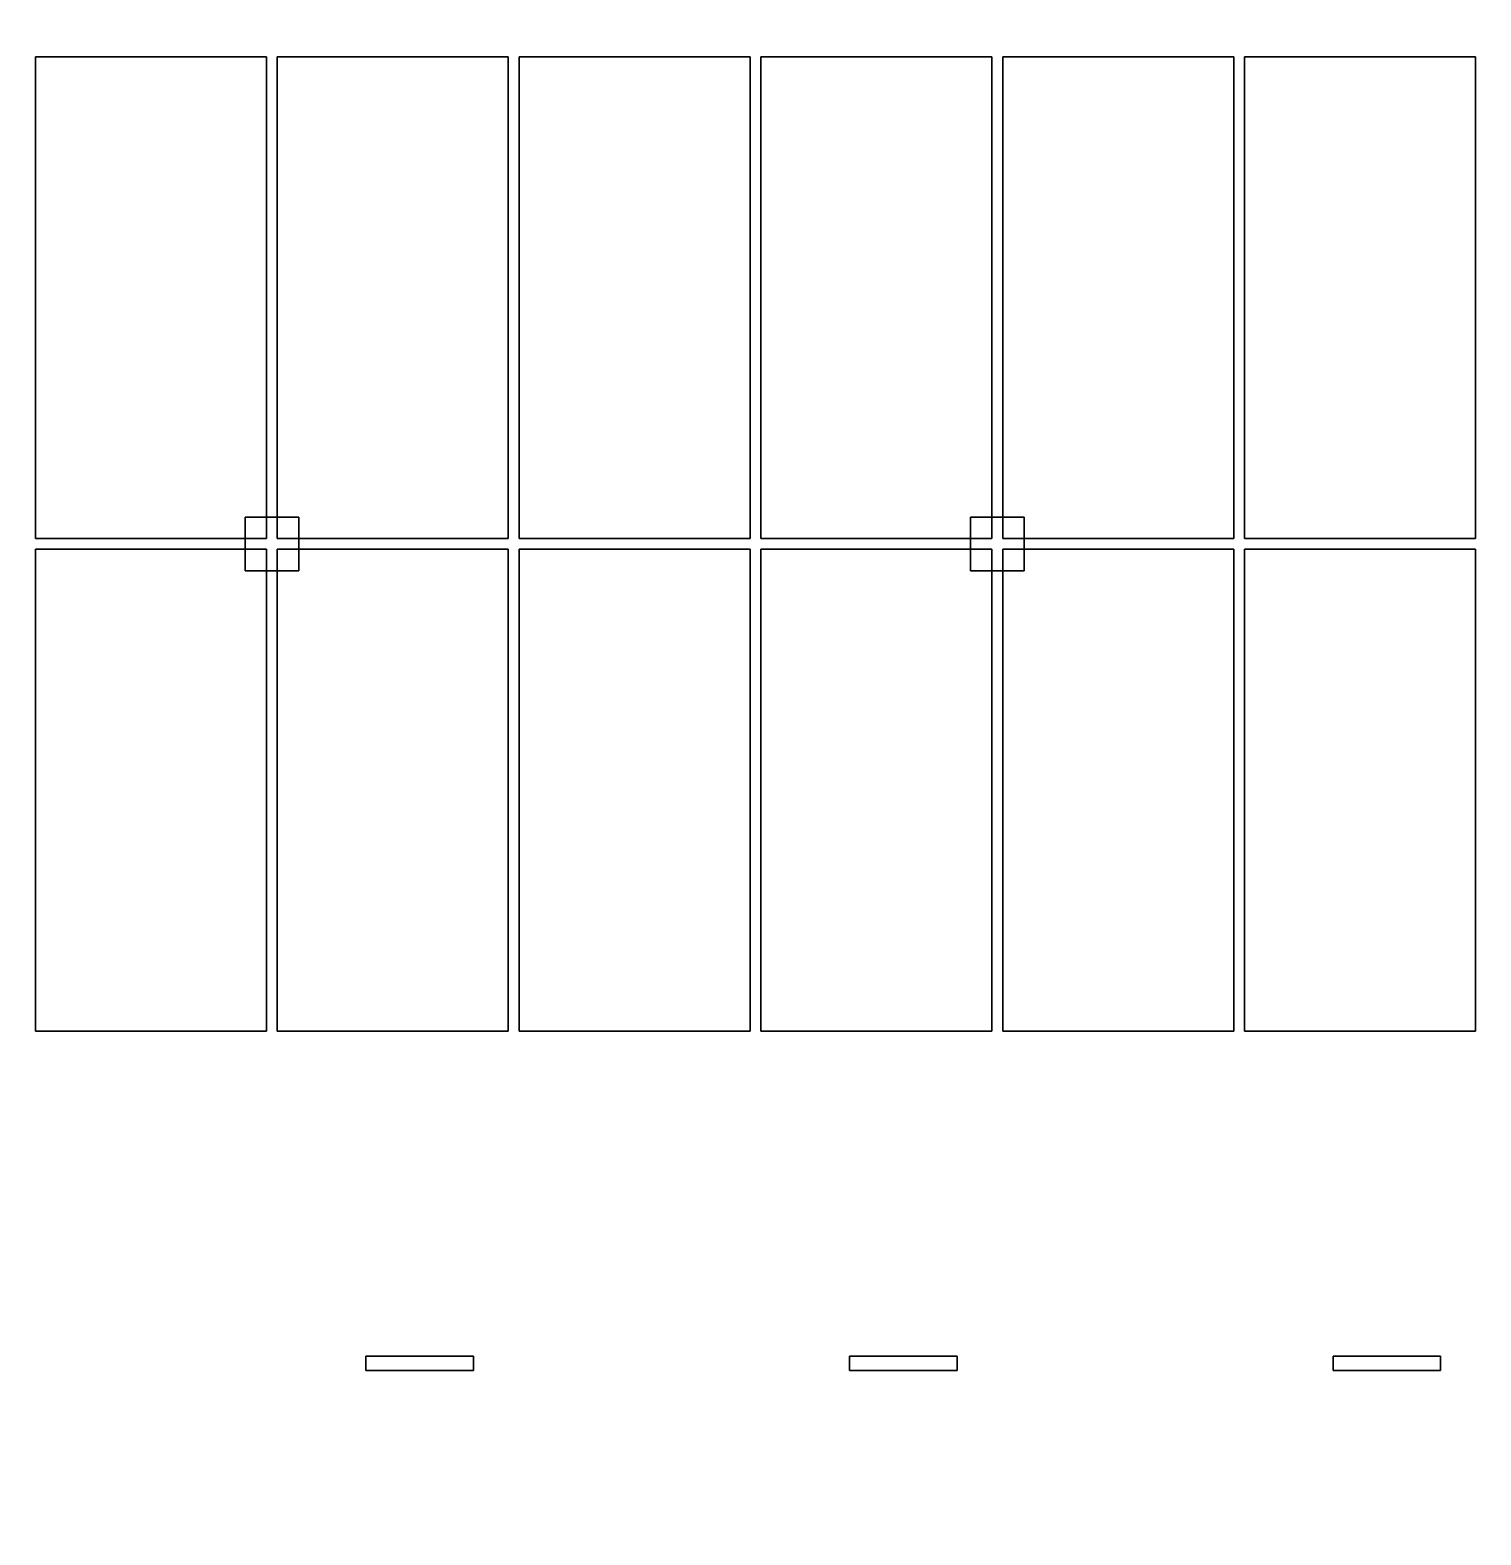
# Model space of a CAD drawing. Header units: metres. Extents: x 0 to 120, y -8 to 55.
# Drawn here: x 29.1 to 45.3, y 25.53 to 42.34 of the extents above; entities that cross this region are included whole.
import ezdxf

# ---------------------------------------------------------------- set-up
doc = ezdxf.new("R2010")
doc.units = ezdxf.units.M

msp = doc.modelspace()

# ---------------------------------------------------------------- linework, layer by layer
at = {"layer": 'COLUMN', "color": 7}
for points in [[(31.5, 36.3, -3.4), (31.5, 36.9, -3.4), (32.1, 36.9, -3.4), (32.1, 36.3, -3.4)], [(31.5, 36.3, -0.3), (32.1, 36.3, -0.3), (32.1, 36.9, -0.3), (31.5, 36.9, -0.3)], [(32.1, 36.9, -3.4), (31.5, 36.9, -3.4), (31.5, 36.9, -0.3), (32.1, 36.9, -0.3)], [(31.5, 36.9, -3.4), (31.5, 36.3, -3.4), (31.5, 36.3, -0.3), (31.5, 36.9, -0.3)], [(31.5, 36.3, -6.8), (31.5, 36.9, -6.8), (32.1, 36.9, -6.8), (32.1, 36.3, -6.8)], [(31.5, 36.3, -3.7), (32.1, 36.3, -3.7), (32.1, 36.9, -3.7), (31.5, 36.9, -3.7)], [(32.1, 36.9, -6.8), (31.5, 36.9, -6.8), (31.5, 36.9, -3.7), (32.1, 36.9, -3.7)], [(31.5, 36.9, -6.8), (31.5, 36.3, -6.8), (31.5, 36.3, -3.7), (31.5, 36.9, -3.7)], [(31.5, 36.3, -10.2), (31.5, 36.9, -10.2), (32.1, 36.9, -10.2), (32.1, 36.3, -10.2)], [(31.5, 36.3, -7.1), (32.1, 36.3, -7.1), (32.1, 36.9, -7.1), (31.5, 36.9, -7.1)], [(32.1, 36.9, -10.2), (31.5, 36.9, -10.2), (31.5, 36.9, -7.1), (32.1, 36.9, -7.1)], [(31.5, 36.9, -10.2), (31.5, 36.3, -10.2), (31.5, 36.3, -7.1), (31.5, 36.9, -7.1)], [(32.1, 36.3, -3.4), (32.1, 36.9, -3.4), (32.1, 36.9, -0.3), (32.1, 36.3, -0.3)], [(32.1, 36.3, -6.8), (32.1, 36.9, -6.8), (32.1, 36.9, -3.7), (32.1, 36.3, -3.7)], [(32.1, 36.3, -10.2), (32.1, 36.9, -10.2), (32.1, 36.9, -7.1), (32.1, 36.3, -7.1)], [(39.6, 36.3, -3.4), (39.6, 36.9, -3.4), (40.2, 36.9, -3.4), (40.2, 36.3, -3.4)], [(39.6, 36.3, -0.3), (40.2, 36.3, -0.3), (40.2, 36.9, -0.3), (39.6, 36.9, -0.3)], [(40.2, 36.9, -3.4), (39.6, 36.9, -3.4), (39.6, 36.9, -0.3), (40.2, 36.9, -0.3)], [(39.6, 36.9, -3.4), (39.6, 36.3, -3.4), (39.6, 36.3, -0.3), (39.6, 36.9, -0.3)], [(39.6, 36.3, -6.8), (39.6, 36.9, -6.8), (40.2, 36.9, -6.8), (40.2, 36.3, -6.8)], [(39.6, 36.3, -3.7), (40.2, 36.3, -3.7), (40.2, 36.9, -3.7), (39.6, 36.9, -3.7)], [(40.2, 36.9, -6.8), (39.6, 36.9, -6.8), (39.6, 36.9, -3.7), (40.2, 36.9, -3.7)], [(39.6, 36.9, -6.8), (39.6, 36.3, -6.8), (39.6, 36.3, -3.7), (39.6, 36.9, -3.7)], [(39.6, 36.3, -10.2), (39.6, 36.9, -10.2), (40.2, 36.9, -10.2), (40.2, 36.3, -10.2)], [(39.6, 36.3, -7.1), (40.2, 36.3, -7.1), (40.2, 36.9, -7.1), (39.6, 36.9, -7.1)], [(40.2, 36.9, -10.2), (39.6, 36.9, -10.2), (39.6, 36.9, -7.1), (40.2, 36.9, -7.1)], [(39.6, 36.9, -10.2), (39.6, 36.3, -10.2), (39.6, 36.3, -7.1), (39.6, 36.9, -7.1)], [(40.2, 36.3, -3.4), (40.2, 36.9, -3.4), (40.2, 36.9, -0.3), (40.2, 36.3, -0.3)], [(40.2, 36.3, -6.8), (40.2, 36.9, -6.8), (40.2, 36.9, -3.7), (40.2, 36.3, -3.7)], [(40.2, 36.3, -10.2), (40.2, 36.9, -10.2), (40.2, 36.9, -7.1), (40.2, 36.3, -7.1)], [(31.5, 36.3, -3.4), (32.1, 36.3, -3.4), (32.1, 36.3, -0.3), (31.5, 36.3, -0.3)], [(31.5, 36.3, -6.8), (32.1, 36.3, -6.8), (32.1, 36.3, -3.7), (31.5, 36.3, -3.7)], [(31.5, 36.3, -10.2), (32.1, 36.3, -10.2), (32.1, 36.3, -7.1), (31.5, 36.3, -7.1)], [(39.6, 36.3, -3.4), (40.2, 36.3, -3.4), (40.2, 36.3, -0.3), (39.6, 36.3, -0.3)], [(39.6, 36.3, -6.8), (40.2, 36.3, -6.8), (40.2, 36.3, -3.7), (39.6, 36.3, -3.7)], [(39.6, 36.3, -10.2), (40.2, 36.3, -10.2), (40.2, 36.3, -7.1), (39.6, 36.3, -7.1)]]:
    msp.add_3dface(points, dxfattribs=at)
at = {"layer": 'LIGHT', "color": 2}
for points in [[(32.85, 27.37, -0.4), (32.85, 27.53, -0.4), (34.05, 27.53, -0.4), (34.05, 27.37, -0.4)], [(32.85, 27.37, -0.3), (34.05, 27.37, -0.3), (34.05, 27.53, -0.3), (32.85, 27.53, -0.3)], [(34.05, 27.53, -0.4), (32.85, 27.53, -0.4), (32.85, 27.53, -0.3), (34.05, 27.53, -0.3)], [(32.85, 27.53, -0.4), (32.85, 27.37, -0.4), (32.85, 27.37, -0.3), (32.85, 27.53, -0.3)], [(32.85, 27.37, -3.8), (32.85, 27.53, -3.8), (34.05, 27.53, -3.8), (34.05, 27.37, -3.8)], [(32.85, 27.37, -3.7), (34.05, 27.37, -3.7), (34.05, 27.53, -3.7), (32.85, 27.53, -3.7)], [(34.05, 27.53, -3.8), (32.85, 27.53, -3.8), (32.85, 27.53, -3.7), (34.05, 27.53, -3.7)], [(32.85, 27.53, -3.8), (32.85, 27.37, -3.8), (32.85, 27.37, -3.7), (32.85, 27.53, -3.7)], [(32.85, 27.37, -7.2), (32.85, 27.53, -7.2), (34.05, 27.53, -7.2), (34.05, 27.37, -7.2)], [(32.85, 27.37, -7.1), (34.05, 27.37, -7.1), (34.05, 27.53, -7.1), (32.85, 27.53, -7.1)], [(34.05, 27.53, -7.2), (32.85, 27.53, -7.2), (32.85, 27.53, -7.1), (34.05, 27.53, -7.1)], [(32.85, 27.53, -7.2), (32.85, 27.37, -7.2), (32.85, 27.37, -7.1), (32.85, 27.53, -7.1)], [(34.05, 27.37, -0.4), (34.05, 27.53, -0.4), (34.05, 27.53, -0.3), (34.05, 27.37, -0.3)], [(34.05, 27.37, -3.8), (34.05, 27.53, -3.8), (34.05, 27.53, -3.7), (34.05, 27.37, -3.7)], [(34.05, 27.37, -7.2), (34.05, 27.53, -7.2), (34.05, 27.53, -7.1), (34.05, 27.37, -7.1)], [(38.25, 27.37, -0.4), (38.25, 27.53, -0.4), (39.45, 27.53, -0.4), (39.45, 27.37, -0.4)], [(38.25, 27.37, -0.3), (39.45, 27.37, -0.3), (39.45, 27.53, -0.3), (38.25, 27.53, -0.3)], [(39.45, 27.53, -0.4), (38.25, 27.53, -0.4), (38.25, 27.53, -0.3), (39.45, 27.53, -0.3)], [(38.25, 27.53, -0.4), (38.25, 27.37, -0.4), (38.25, 27.37, -0.3), (38.25, 27.53, -0.3)], [(38.25, 27.37, -3.8), (38.25, 27.53, -3.8), (39.45, 27.53, -3.8), (39.45, 27.37, -3.8)], [(38.25, 27.37, -3.7), (39.45, 27.37, -3.7), (39.45, 27.53, -3.7), (38.25, 27.53, -3.7)], [(39.45, 27.53, -3.8), (38.25, 27.53, -3.8), (38.25, 27.53, -3.7), (39.45, 27.53, -3.7)], [(38.25, 27.53, -3.8), (38.25, 27.37, -3.8), (38.25, 27.37, -3.7), (38.25, 27.53, -3.7)], [(38.25, 27.37, -7.2), (38.25, 27.53, -7.2), (39.45, 27.53, -7.2), (39.45, 27.37, -7.2)], [(38.25, 27.37, -7.1), (39.45, 27.37, -7.1), (39.45, 27.53, -7.1), (38.25, 27.53, -7.1)], [(39.45, 27.53, -7.2), (38.25, 27.53, -7.2), (38.25, 27.53, -7.1), (39.45, 27.53, -7.1)], [(38.25, 27.53, -7.2), (38.25, 27.37, -7.2), (38.25, 27.37, -7.1), (38.25, 27.53, -7.1)], [(39.45, 27.37, -0.4), (39.45, 27.53, -0.4), (39.45, 27.53, -0.3), (39.45, 27.37, -0.3)], [(39.45, 27.37, -3.8), (39.45, 27.53, -3.8), (39.45, 27.53, -3.7), (39.45, 27.37, -3.7)], [(39.45, 27.37, -7.2), (39.45, 27.53, -7.2), (39.45, 27.53, -7.1), (39.45, 27.37, -7.1)], [(43.65, 27.37, -0.4), (43.65, 27.53, -0.4), (44.85, 27.53, -0.4), (44.85, 27.37, -0.4)], [(43.65, 27.37, -0.3), (44.85, 27.37, -0.3), (44.85, 27.53, -0.3), (43.65, 27.53, -0.3)], [(44.85, 27.53, -0.4), (43.65, 27.53, -0.4), (43.65, 27.53, -0.3), (44.85, 27.53, -0.3)], [(43.65, 27.53, -0.4), (43.65, 27.37, -0.4), (43.65, 27.37, -0.3), (43.65, 27.53, -0.3)], [(43.65, 27.37, -3.8), (43.65, 27.53, -3.8), (44.85, 27.53, -3.8), (44.85, 27.37, -3.8)], [(43.65, 27.37, -3.7), (44.85, 27.37, -3.7), (44.85, 27.53, -3.7), (43.65, 27.53, -3.7)], [(44.85, 27.53, -3.8), (43.65, 27.53, -3.8), (43.65, 27.53, -3.7), (44.85, 27.53, -3.7)], [(43.65, 27.53, -3.8), (43.65, 27.37, -3.8), (43.65, 27.37, -3.7), (43.65, 27.53, -3.7)], [(43.65, 27.37, -7.2), (43.65, 27.53, -7.2), (44.85, 27.53, -7.2), (44.85, 27.37, -7.2)], [(43.65, 27.37, -7.1), (44.85, 27.37, -7.1), (44.85, 27.53, -7.1), (43.65, 27.53, -7.1)], [(44.85, 27.53, -7.2), (43.65, 27.53, -7.2), (43.65, 27.53, -7.1), (44.85, 27.53, -7.1)], [(43.65, 27.53, -7.2), (43.65, 27.37, -7.2), (43.65, 27.37, -7.1), (43.65, 27.53, -7.1)], [(44.85, 27.37, -0.4), (44.85, 27.53, -0.4), (44.85, 27.53, -0.3), (44.85, 27.37, -0.3)], [(44.85, 27.37, -3.8), (44.85, 27.53, -3.8), (44.85, 27.53, -3.7), (44.85, 27.37, -3.7)], [(44.85, 27.37, -7.2), (44.85, 27.53, -7.2), (44.85, 27.53, -7.1), (44.85, 27.37, -7.1)], [(32.85, 27.37, -0.4), (34.05, 27.37, -0.4), (34.05, 27.37, -0.3), (32.85, 27.37, -0.3)], [(32.85, 27.37, -3.8), (34.05, 27.37, -3.8), (34.05, 27.37, -3.7), (32.85, 27.37, -3.7)], [(32.85, 27.37, -7.2), (34.05, 27.37, -7.2), (34.05, 27.37, -7.1), (32.85, 27.37, -7.1)], [(38.25, 27.37, -0.4), (39.45, 27.37, -0.4), (39.45, 27.37, -0.3), (38.25, 27.37, -0.3)], [(38.25, 27.37, -3.8), (39.45, 27.37, -3.8), (39.45, 27.37, -3.7), (38.25, 27.37, -3.7)], [(38.25, 27.37, -7.2), (39.45, 27.37, -7.2), (39.45, 27.37, -7.1), (38.25, 27.37, -7.1)], [(43.65, 27.37, -0.4), (44.85, 27.37, -0.4), (44.85, 27.37, -0.3), (43.65, 27.37, -0.3)], [(43.65, 27.37, -3.8), (44.85, 27.37, -3.8), (44.85, 27.37, -3.7), (43.65, 27.37, -3.7)], [(43.65, 27.37, -7.2), (44.85, 27.37, -7.2), (44.85, 27.37, -7.1), (43.65, 27.37, -7.1)]]:
    msp.add_3dface(points, dxfattribs=at)
at = {"layer": 'ROOF', "color": 3}
for points in [[(0, 0, -0.3), (0, 54.9, -0.3), (120, 54.9, -0.3), (120, 0, -0.3)], [(0, 0), (120, 0), (120, 54.9), (0, 54.9)]]:
    msp.add_3dface(points, dxfattribs=at)
at = {"layer": 'SLAB', "color": 8}
for points in [[(0, 0, -3.7), (0, 54.9, -3.7), (120, 54.9, -3.7), (120, 0, -3.7)], [(0, 0, -3.4), (120, 0, -3.4), (120, 54.9, -3.4), (0, 54.9, -3.4)], [(0, 0, -7.1), (0, 54.9, -7.1), (120, 54.9, -7.1), (120, 0, -7.1)], [(0, 0, -6.8), (120, 0, -6.8), (120, 54.9, -6.8), (0, 54.9, -6.8)], [(0, 0, -10.8), (0, 54.9, -10.8), (120, 54.9, -10.8), (120, 0, -10.8)], [(0, 0, -10.2), (120, 0, -10.2), (120, 54.9, -10.2), (0, 54.9, -10.2)]]:
    msp.add_3dface(points, dxfattribs=at)
at = {"layer": 'STALL_GENERAL', "color": 254}
for points in [[(29.16, 36.66, -6.795), (29.16, 42.04, -6.795), (31.74, 42.04, -6.795), (31.74, 36.66, -6.795)], [(29.16, 36.66, -6.785), (31.74, 36.66, -6.785), (31.74, 42.04, -6.785), (29.16, 42.04, -6.785)], [(31.74, 42.04, -6.795), (29.16, 42.04, -6.795), (29.16, 42.04, -6.785), (31.74, 42.04, -6.785)], [(29.16, 42.04, -6.795), (29.16, 36.66, -6.795), (29.16, 36.66, -6.785), (29.16, 42.04, -6.785)], [(29.16, 36.66, -10.195), (29.16, 42.04, -10.195), (31.74, 42.04, -10.195), (31.74, 36.66, -10.195)], [(29.16, 36.66, -10.185), (31.74, 36.66, -10.185), (31.74, 42.04, -10.185), (29.16, 42.04, -10.185)], [(31.74, 42.04, -10.195), (29.16, 42.04, -10.195), (29.16, 42.04, -10.185), (31.74, 42.04, -10.185)], [(29.16, 42.04, -10.195), (29.16, 36.66, -10.195), (29.16, 36.66, -10.185), (29.16, 42.04, -10.185)], [(31.74, 36.66, -6.795), (31.74, 42.04, -6.795), (31.74, 42.04, -6.785), (31.74, 36.66, -6.785)], [(31.74, 36.66, -10.195), (31.74, 42.04, -10.195), (31.74, 42.04, -10.185), (31.74, 36.66, -10.185)], [(31.86, 36.66, -6.795), (31.86, 42.04, -6.795), (34.44, 42.04, -6.795), (34.44, 36.66, -6.795)], [(31.86, 36.66, -6.785), (34.44, 36.66, -6.785), (34.44, 42.04, -6.785), (31.86, 42.04, -6.785)], [(34.44, 42.04, -6.795), (31.86, 42.04, -6.795), (31.86, 42.04, -6.785), (34.44, 42.04, -6.785)], [(31.86, 42.04, -6.795), (31.86, 36.66, -6.795), (31.86, 36.66, -6.785), (31.86, 42.04, -6.785)], [(31.86, 36.66, -10.195), (31.86, 42.04, -10.195), (34.44, 42.04, -10.195), (34.44, 36.66, -10.195)], [(31.86, 36.66, -10.185), (34.44, 36.66, -10.185), (34.44, 42.04, -10.185), (31.86, 42.04, -10.185)], [(34.44, 42.04, -10.195), (31.86, 42.04, -10.195), (31.86, 42.04, -10.185), (34.44, 42.04, -10.185)], [(31.86, 42.04, -10.195), (31.86, 36.66, -10.195), (31.86, 36.66, -10.185), (31.86, 42.04, -10.185)], [(34.44, 36.66, -6.795), (34.44, 42.04, -6.795), (34.44, 42.04, -6.785), (34.44, 36.66, -6.785)], [(34.44, 36.66, -10.195), (34.44, 42.04, -10.195), (34.44, 42.04, -10.185), (34.44, 36.66, -10.185)], [(34.56, 36.66, -6.795), (34.56, 42.04, -6.795), (37.14, 42.04, -6.795), (37.14, 36.66, -6.795)], [(34.56, 36.66, -6.785), (37.14, 36.66, -6.785), (37.14, 42.04, -6.785), (34.56, 42.04, -6.785)], [(37.14, 42.04, -6.795), (34.56, 42.04, -6.795), (34.56, 42.04, -6.785), (37.14, 42.04, -6.785)], [(34.56, 42.04, -6.795), (34.56, 36.66, -6.795), (34.56, 36.66, -6.785), (34.56, 42.04, -6.785)], [(34.56, 36.66, -10.195), (34.56, 42.04, -10.195), (37.14, 42.04, -10.195), (37.14, 36.66, -10.195)], [(34.56, 36.66, -10.185), (37.14, 36.66, -10.185), (37.14, 42.04, -10.185), (34.56, 42.04, -10.185)], [(37.14, 42.04, -10.195), (34.56, 42.04, -10.195), (34.56, 42.04, -10.185), (37.14, 42.04, -10.185)], [(34.56, 42.04, -10.195), (34.56, 36.66, -10.195), (34.56, 36.66, -10.185), (34.56, 42.04, -10.185)], [(37.14, 36.66, -6.795), (37.14, 42.04, -6.795), (37.14, 42.04, -6.785), (37.14, 36.66, -6.785)], [(37.14, 36.66, -10.195), (37.14, 42.04, -10.195), (37.14, 42.04, -10.185), (37.14, 36.66, -10.185)], [(37.26, 36.66, -6.795), (37.26, 42.04, -6.795), (39.84, 42.04, -6.795), (39.84, 36.66, -6.795)], [(37.26, 36.66, -6.785), (39.84, 36.66, -6.785), (39.84, 42.04, -6.785), (37.26, 42.04, -6.785)], [(39.84, 42.04, -6.795), (37.26, 42.04, -6.795), (37.26, 42.04, -6.785), (39.84, 42.04, -6.785)], [(37.26, 42.04, -6.795), (37.26, 36.66, -6.795), (37.26, 36.66, -6.785), (37.26, 42.04, -6.785)], [(37.26, 36.66, -10.195), (37.26, 42.04, -10.195), (39.84, 42.04, -10.195), (39.84, 36.66, -10.195)], [(37.26, 36.66, -10.185), (39.84, 36.66, -10.185), (39.84, 42.04, -10.185), (37.26, 42.04, -10.185)], [(39.84, 42.04, -10.195), (37.26, 42.04, -10.195), (37.26, 42.04, -10.185), (39.84, 42.04, -10.185)], [(37.26, 42.04, -10.195), (37.26, 36.66, -10.195), (37.26, 36.66, -10.185), (37.26, 42.04, -10.185)], [(39.84, 36.66, -6.795), (39.84, 42.04, -6.795), (39.84, 42.04, -6.785), (39.84, 36.66, -6.785)], [(39.84, 36.66, -10.195), (39.84, 42.04, -10.195), (39.84, 42.04, -10.185), (39.84, 36.66, -10.185)], [(39.96, 36.66, -6.795), (39.96, 42.04, -6.795), (42.54, 42.04, -6.795), (42.54, 36.66, -6.795)], [(39.96, 36.66, -6.785), (42.54, 36.66, -6.785), (42.54, 42.04, -6.785), (39.96, 42.04, -6.785)], [(42.54, 42.04, -6.795), (39.96, 42.04, -6.795), (39.96, 42.04, -6.785), (42.54, 42.04, -6.785)], [(39.96, 42.04, -6.795), (39.96, 36.66, -6.795), (39.96, 36.66, -6.785), (39.96, 42.04, -6.785)], [(39.96, 36.66, -10.195), (39.96, 42.04, -10.195), (42.54, 42.04, -10.195), (42.54, 36.66, -10.195)], [(39.96, 36.66, -10.185), (42.54, 36.66, -10.185), (42.54, 42.04, -10.185), (39.96, 42.04, -10.185)], [(42.54, 42.04, -10.195), (39.96, 42.04, -10.195), (39.96, 42.04, -10.185), (42.54, 42.04, -10.185)], [(39.96, 42.04, -10.195), (39.96, 36.66, -10.195), (39.96, 36.66, -10.185), (39.96, 42.04, -10.185)], [(42.54, 36.66, -6.795), (42.54, 42.04, -6.795), (42.54, 42.04, -6.785), (42.54, 36.66, -6.785)], [(42.54, 36.66, -10.195), (42.54, 42.04, -10.195), (42.54, 42.04, -10.185), (42.54, 36.66, -10.185)], [(42.66, 36.66, -6.795), (42.66, 42.04, -6.795), (45.24, 42.04, -6.795), (45.24, 36.66, -6.795)], [(42.66, 36.66, -6.785), (45.24, 36.66, -6.785), (45.24, 42.04, -6.785), (42.66, 42.04, -6.785)], [(45.24, 42.04, -6.795), (42.66, 42.04, -6.795), (42.66, 42.04, -6.785), (45.24, 42.04, -6.785)], [(42.66, 42.04, -6.795), (42.66, 36.66, -6.795), (42.66, 36.66, -6.785), (42.66, 42.04, -6.785)], [(42.66, 36.66, -10.195), (42.66, 42.04, -10.195), (45.24, 42.04, -10.195), (45.24, 36.66, -10.195)], [(42.66, 36.66, -10.185), (45.24, 36.66, -10.185), (45.24, 42.04, -10.185), (42.66, 42.04, -10.185)], [(45.24, 42.04, -10.195), (42.66, 42.04, -10.195), (42.66, 42.04, -10.185), (45.24, 42.04, -10.185)], [(42.66, 42.04, -10.195), (42.66, 36.66, -10.195), (42.66, 36.66, -10.185), (42.66, 42.04, -10.185)], [(45.24, 36.66, -6.795), (45.24, 42.04, -6.795), (45.24, 42.04, -6.785), (45.24, 36.66, -6.785)], [(45.24, 36.66, -10.195), (45.24, 42.04, -10.195), (45.24, 42.04, -10.185), (45.24, 36.66, -10.185)], [(29.16, 36.66, -6.795), (31.74, 36.66, -6.795), (31.74, 36.66, -6.785), (29.16, 36.66, -6.785)], [(29.16, 36.66, -10.195), (31.74, 36.66, -10.195), (31.74, 36.66, -10.185), (29.16, 36.66, -10.185)], [(31.86, 36.66, -6.795), (34.44, 36.66, -6.795), (34.44, 36.66, -6.785), (31.86, 36.66, -6.785)], [(31.86, 36.66, -10.195), (34.44, 36.66, -10.195), (34.44, 36.66, -10.185), (31.86, 36.66, -10.185)], [(34.56, 36.66, -6.795), (37.14, 36.66, -6.795), (37.14, 36.66, -6.785), (34.56, 36.66, -6.785)], [(34.56, 36.66, -10.195), (37.14, 36.66, -10.195), (37.14, 36.66, -10.185), (34.56, 36.66, -10.185)], [(37.26, 36.66, -6.795), (39.84, 36.66, -6.795), (39.84, 36.66, -6.785), (37.26, 36.66, -6.785)], [(37.26, 36.66, -10.195), (39.84, 36.66, -10.195), (39.84, 36.66, -10.185), (37.26, 36.66, -10.185)], [(39.96, 36.66, -6.795), (42.54, 36.66, -6.795), (42.54, 36.66, -6.785), (39.96, 36.66, -6.785)], [(39.96, 36.66, -10.195), (42.54, 36.66, -10.195), (42.54, 36.66, -10.185), (39.96, 36.66, -10.185)], [(42.66, 36.66, -6.795), (45.24, 36.66, -6.795), (45.24, 36.66, -6.785), (42.66, 36.66, -6.785)], [(42.66, 36.66, -10.195), (45.24, 36.66, -10.195), (45.24, 36.66, -10.185), (42.66, 36.66, -10.185)], [(29.16, 31.16, -6.795), (29.16, 36.54, -6.795), (31.74, 36.54, -6.795), (31.74, 31.16, -6.795)], [(29.16, 31.16, -6.785), (31.74, 31.16, -6.785), (31.74, 36.54, -6.785), (29.16, 36.54, -6.785)], [(31.74, 36.54, -6.795), (29.16, 36.54, -6.795), (29.16, 36.54, -6.785), (31.74, 36.54, -6.785)], [(29.16, 36.54, -6.795), (29.16, 31.16, -6.795), (29.16, 31.16, -6.785), (29.16, 36.54, -6.785)], [(29.16, 31.16, -10.195), (29.16, 36.54, -10.195), (31.74, 36.54, -10.195), (31.74, 31.16, -10.195)], [(29.16, 31.16, -10.185), (31.74, 31.16, -10.185), (31.74, 36.54, -10.185), (29.16, 36.54, -10.185)], [(31.74, 36.54, -10.195), (29.16, 36.54, -10.195), (29.16, 36.54, -10.185), (31.74, 36.54, -10.185)], [(29.16, 36.54, -10.195), (29.16, 31.16, -10.195), (29.16, 31.16, -10.185), (29.16, 36.54, -10.185)], [(31.74, 31.16, -6.795), (31.74, 36.54, -6.795), (31.74, 36.54, -6.785), (31.74, 31.16, -6.785)], [(31.74, 31.16, -10.195), (31.74, 36.54, -10.195), (31.74, 36.54, -10.185), (31.74, 31.16, -10.185)], [(31.86, 31.16, -6.795), (31.86, 36.54, -6.795), (34.44, 36.54, -6.795), (34.44, 31.16, -6.795)], [(31.86, 31.16, -6.785), (34.44, 31.16, -6.785), (34.44, 36.54, -6.785), (31.86, 36.54, -6.785)], [(34.44, 36.54, -6.795), (31.86, 36.54, -6.795), (31.86, 36.54, -6.785), (34.44, 36.54, -6.785)], [(31.86, 36.54, -6.795), (31.86, 31.16, -6.795), (31.86, 31.16, -6.785), (31.86, 36.54, -6.785)], [(31.86, 31.16, -10.195), (31.86, 36.54, -10.195), (34.44, 36.54, -10.195), (34.44, 31.16, -10.195)], [(31.86, 31.16, -10.185), (34.44, 31.16, -10.185), (34.44, 36.54, -10.185), (31.86, 36.54, -10.185)], [(34.44, 36.54, -10.195), (31.86, 36.54, -10.195), (31.86, 36.54, -10.185), (34.44, 36.54, -10.185)], [(31.86, 36.54, -10.195), (31.86, 31.16, -10.195), (31.86, 31.16, -10.185), (31.86, 36.54, -10.185)], [(34.44, 31.16, -6.795), (34.44, 36.54, -6.795), (34.44, 36.54, -6.785), (34.44, 31.16, -6.785)], [(34.44, 31.16, -10.195), (34.44, 36.54, -10.195), (34.44, 36.54, -10.185), (34.44, 31.16, -10.185)], [(34.56, 31.16, -6.795), (34.56, 36.54, -6.795), (37.14, 36.54, -6.795), (37.14, 31.16, -6.795)], [(34.56, 31.16, -6.785), (37.14, 31.16, -6.785), (37.14, 36.54, -6.785), (34.56, 36.54, -6.785)], [(37.14, 36.54, -6.795), (34.56, 36.54, -6.795), (34.56, 36.54, -6.785), (37.14, 36.54, -6.785)], [(34.56, 36.54, -6.795), (34.56, 31.16, -6.795), (34.56, 31.16, -6.785), (34.56, 36.54, -6.785)], [(34.56, 31.16, -10.195), (34.56, 36.54, -10.195), (37.14, 36.54, -10.195), (37.14, 31.16, -10.195)], [(34.56, 31.16, -10.185), (37.14, 31.16, -10.185), (37.14, 36.54, -10.185), (34.56, 36.54, -10.185)], [(37.14, 36.54, -10.195), (34.56, 36.54, -10.195), (34.56, 36.54, -10.185), (37.14, 36.54, -10.185)], [(34.56, 36.54, -10.195), (34.56, 31.16, -10.195), (34.56, 31.16, -10.185), (34.56, 36.54, -10.185)], [(37.14, 31.16, -6.795), (37.14, 36.54, -6.795), (37.14, 36.54, -6.785), (37.14, 31.16, -6.785)], [(37.14, 31.16, -10.195), (37.14, 36.54, -10.195), (37.14, 36.54, -10.185), (37.14, 31.16, -10.185)], [(37.26, 31.16, -6.795), (37.26, 36.54, -6.795), (39.84, 36.54, -6.795), (39.84, 31.16, -6.795)], [(37.26, 31.16, -6.785), (39.84, 31.16, -6.785), (39.84, 36.54, -6.785), (37.26, 36.54, -6.785)], [(39.84, 36.54, -6.795), (37.26, 36.54, -6.795), (37.26, 36.54, -6.785), (39.84, 36.54, -6.785)], [(37.26, 36.54, -6.795), (37.26, 31.16, -6.795), (37.26, 31.16, -6.785), (37.26, 36.54, -6.785)], [(37.26, 31.16, -10.195), (37.26, 36.54, -10.195), (39.84, 36.54, -10.195), (39.84, 31.16, -10.195)], [(37.26, 31.16, -10.185), (39.84, 31.16, -10.185), (39.84, 36.54, -10.185), (37.26, 36.54, -10.185)], [(39.84, 36.54, -10.195), (37.26, 36.54, -10.195), (37.26, 36.54, -10.185), (39.84, 36.54, -10.185)], [(37.26, 36.54, -10.195), (37.26, 31.16, -10.195), (37.26, 31.16, -10.185), (37.26, 36.54, -10.185)], [(39.84, 31.16, -6.795), (39.84, 36.54, -6.795), (39.84, 36.54, -6.785), (39.84, 31.16, -6.785)], [(39.84, 31.16, -10.195), (39.84, 36.54, -10.195), (39.84, 36.54, -10.185), (39.84, 31.16, -10.185)], [(39.96, 31.16, -6.795), (39.96, 36.54, -6.795), (42.54, 36.54, -6.795), (42.54, 31.16, -6.795)], [(39.96, 31.16, -6.785), (42.54, 31.16, -6.785), (42.54, 36.54, -6.785), (39.96, 36.54, -6.785)], [(42.54, 36.54, -6.795), (39.96, 36.54, -6.795), (39.96, 36.54, -6.785), (42.54, 36.54, -6.785)], [(39.96, 36.54, -6.795), (39.96, 31.16, -6.795), (39.96, 31.16, -6.785), (39.96, 36.54, -6.785)], [(39.96, 31.16, -10.195), (39.96, 36.54, -10.195), (42.54, 36.54, -10.195), (42.54, 31.16, -10.195)], [(39.96, 31.16, -10.185), (42.54, 31.16, -10.185), (42.54, 36.54, -10.185), (39.96, 36.54, -10.185)], [(42.54, 36.54, -10.195), (39.96, 36.54, -10.195), (39.96, 36.54, -10.185), (42.54, 36.54, -10.185)], [(39.96, 36.54, -10.195), (39.96, 31.16, -10.195), (39.96, 31.16, -10.185), (39.96, 36.54, -10.185)], [(42.54, 31.16, -6.795), (42.54, 36.54, -6.795), (42.54, 36.54, -6.785), (42.54, 31.16, -6.785)], [(42.54, 31.16, -10.195), (42.54, 36.54, -10.195), (42.54, 36.54, -10.185), (42.54, 31.16, -10.185)], [(42.66, 31.16, -6.795), (42.66, 36.54, -6.795), (45.24, 36.54, -6.795), (45.24, 31.16, -6.795)], [(42.66, 31.16, -6.785), (45.24, 31.16, -6.785), (45.24, 36.54, -6.785), (42.66, 36.54, -6.785)], [(45.24, 36.54, -6.795), (42.66, 36.54, -6.795), (42.66, 36.54, -6.785), (45.24, 36.54, -6.785)], [(42.66, 36.54, -6.795), (42.66, 31.16, -6.795), (42.66, 31.16, -6.785), (42.66, 36.54, -6.785)], [(42.66, 31.16, -10.195), (42.66, 36.54, -10.195), (45.24, 36.54, -10.195), (45.24, 31.16, -10.195)], [(42.66, 31.16, -10.185), (45.24, 31.16, -10.185), (45.24, 36.54, -10.185), (42.66, 36.54, -10.185)], [(45.24, 36.54, -10.195), (42.66, 36.54, -10.195), (42.66, 36.54, -10.185), (45.24, 36.54, -10.185)], [(42.66, 36.54, -10.195), (42.66, 31.16, -10.195), (42.66, 31.16, -10.185), (42.66, 36.54, -10.185)], [(45.24, 31.16, -6.795), (45.24, 36.54, -6.795), (45.24, 36.54, -6.785), (45.24, 31.16, -6.785)], [(45.24, 31.16, -10.195), (45.24, 36.54, -10.195), (45.24, 36.54, -10.185), (45.24, 31.16, -10.185)], [(29.16, 31.16, -6.795), (31.74, 31.16, -6.795), (31.74, 31.16, -6.785), (29.16, 31.16, -6.785)], [(29.16, 31.16, -10.195), (31.74, 31.16, -10.195), (31.74, 31.16, -10.185), (29.16, 31.16, -10.185)], [(31.86, 31.16, -6.795), (34.44, 31.16, -6.795), (34.44, 31.16, -6.785), (31.86, 31.16, -6.785)], [(31.86, 31.16, -10.195), (34.44, 31.16, -10.195), (34.44, 31.16, -10.185), (31.86, 31.16, -10.185)], [(34.56, 31.16, -6.795), (37.14, 31.16, -6.795), (37.14, 31.16, -6.785), (34.56, 31.16, -6.785)], [(34.56, 31.16, -10.195), (37.14, 31.16, -10.195), (37.14, 31.16, -10.185), (34.56, 31.16, -10.185)], [(37.26, 31.16, -6.795), (39.84, 31.16, -6.795), (39.84, 31.16, -6.785), (37.26, 31.16, -6.785)], [(37.26, 31.16, -10.195), (39.84, 31.16, -10.195), (39.84, 31.16, -10.185), (37.26, 31.16, -10.185)], [(39.96, 31.16, -6.795), (42.54, 31.16, -6.795), (42.54, 31.16, -6.785), (39.96, 31.16, -6.785)], [(39.96, 31.16, -10.195), (42.54, 31.16, -10.195), (42.54, 31.16, -10.185), (39.96, 31.16, -10.185)], [(42.66, 31.16, -6.795), (45.24, 31.16, -6.795), (45.24, 31.16, -6.785), (42.66, 31.16, -6.785)], [(42.66, 31.16, -10.195), (45.24, 31.16, -10.195), (45.24, 31.16, -10.185), (42.66, 31.16, -10.185)]]:
    msp.add_3dface(points, dxfattribs=at)
at = {"layer": 'STALL_STAFF', "color": 40}
for points in [[(29.16, 36.66, -3.395), (29.16, 42.04, -3.395), (31.74, 42.04, -3.395), (31.74, 36.66, -3.395)], [(29.16, 36.66, -3.385), (31.74, 36.66, -3.385), (31.74, 42.04, -3.385), (29.16, 42.04, -3.385)], [(31.74, 42.04, -3.395), (29.16, 42.04, -3.395), (29.16, 42.04, -3.385), (31.74, 42.04, -3.385)], [(29.16, 42.04, -3.395), (29.16, 36.66, -3.395), (29.16, 36.66, -3.385), (29.16, 42.04, -3.385)], [(31.74, 36.66, -3.395), (31.74, 42.04, -3.395), (31.74, 42.04, -3.385), (31.74, 36.66, -3.385)], [(31.86, 36.66, -3.395), (31.86, 42.04, -3.395), (34.44, 42.04, -3.395), (34.44, 36.66, -3.395)], [(31.86, 36.66, -3.385), (34.44, 36.66, -3.385), (34.44, 42.04, -3.385), (31.86, 42.04, -3.385)], [(34.44, 42.04, -3.395), (31.86, 42.04, -3.395), (31.86, 42.04, -3.385), (34.44, 42.04, -3.385)], [(31.86, 42.04, -3.395), (31.86, 36.66, -3.395), (31.86, 36.66, -3.385), (31.86, 42.04, -3.385)], [(34.44, 36.66, -3.395), (34.44, 42.04, -3.395), (34.44, 42.04, -3.385), (34.44, 36.66, -3.385)], [(34.56, 36.66, -3.395), (34.56, 42.04, -3.395), (37.14, 42.04, -3.395), (37.14, 36.66, -3.395)], [(34.56, 36.66, -3.385), (37.14, 36.66, -3.385), (37.14, 42.04, -3.385), (34.56, 42.04, -3.385)], [(37.14, 42.04, -3.395), (34.56, 42.04, -3.395), (34.56, 42.04, -3.385), (37.14, 42.04, -3.385)], [(34.56, 42.04, -3.395), (34.56, 36.66, -3.395), (34.56, 36.66, -3.385), (34.56, 42.04, -3.385)], [(37.14, 36.66, -3.395), (37.14, 42.04, -3.395), (37.14, 42.04, -3.385), (37.14, 36.66, -3.385)], [(37.26, 36.66, -3.395), (37.26, 42.04, -3.395), (39.84, 42.04, -3.395), (39.84, 36.66, -3.395)], [(37.26, 36.66, -3.385), (39.84, 36.66, -3.385), (39.84, 42.04, -3.385), (37.26, 42.04, -3.385)], [(39.84, 42.04, -3.395), (37.26, 42.04, -3.395), (37.26, 42.04, -3.385), (39.84, 42.04, -3.385)], [(37.26, 42.04, -3.395), (37.26, 36.66, -3.395), (37.26, 36.66, -3.385), (37.26, 42.04, -3.385)], [(39.84, 36.66, -3.395), (39.84, 42.04, -3.395), (39.84, 42.04, -3.385), (39.84, 36.66, -3.385)], [(39.96, 36.66, -3.395), (39.96, 42.04, -3.395), (42.54, 42.04, -3.395), (42.54, 36.66, -3.395)], [(39.96, 36.66, -3.385), (42.54, 36.66, -3.385), (42.54, 42.04, -3.385), (39.96, 42.04, -3.385)], [(42.54, 42.04, -3.395), (39.96, 42.04, -3.395), (39.96, 42.04, -3.385), (42.54, 42.04, -3.385)], [(39.96, 42.04, -3.395), (39.96, 36.66, -3.395), (39.96, 36.66, -3.385), (39.96, 42.04, -3.385)], [(42.54, 36.66, -3.395), (42.54, 42.04, -3.395), (42.54, 42.04, -3.385), (42.54, 36.66, -3.385)], [(42.66, 36.66, -3.395), (42.66, 42.04, -3.395), (45.24, 42.04, -3.395), (45.24, 36.66, -3.395)], [(42.66, 36.66, -3.385), (45.24, 36.66, -3.385), (45.24, 42.04, -3.385), (42.66, 42.04, -3.385)], [(45.24, 42.04, -3.395), (42.66, 42.04, -3.395), (42.66, 42.04, -3.385), (45.24, 42.04, -3.385)], [(42.66, 42.04, -3.395), (42.66, 36.66, -3.395), (42.66, 36.66, -3.385), (42.66, 42.04, -3.385)], [(45.24, 36.66, -3.395), (45.24, 42.04, -3.395), (45.24, 42.04, -3.385), (45.24, 36.66, -3.385)], [(29.16, 36.66, -3.395), (31.74, 36.66, -3.395), (31.74, 36.66, -3.385), (29.16, 36.66, -3.385)], [(31.86, 36.66, -3.395), (34.44, 36.66, -3.395), (34.44, 36.66, -3.385), (31.86, 36.66, -3.385)], [(34.56, 36.66, -3.395), (37.14, 36.66, -3.395), (37.14, 36.66, -3.385), (34.56, 36.66, -3.385)], [(37.26, 36.66, -3.395), (39.84, 36.66, -3.395), (39.84, 36.66, -3.385), (37.26, 36.66, -3.385)], [(39.96, 36.66, -3.395), (42.54, 36.66, -3.395), (42.54, 36.66, -3.385), (39.96, 36.66, -3.385)], [(42.66, 36.66, -3.395), (45.24, 36.66, -3.395), (45.24, 36.66, -3.385), (42.66, 36.66, -3.385)], [(29.16, 31.16, -3.395), (29.16, 36.54, -3.395), (31.74, 36.54, -3.395), (31.74, 31.16, -3.395)], [(29.16, 31.16, -3.385), (31.74, 31.16, -3.385), (31.74, 36.54, -3.385), (29.16, 36.54, -3.385)], [(31.74, 36.54, -3.395), (29.16, 36.54, -3.395), (29.16, 36.54, -3.385), (31.74, 36.54, -3.385)], [(29.16, 36.54, -3.395), (29.16, 31.16, -3.395), (29.16, 31.16, -3.385), (29.16, 36.54, -3.385)], [(31.74, 31.16, -3.395), (31.74, 36.54, -3.395), (31.74, 36.54, -3.385), (31.74, 31.16, -3.385)], [(31.86, 31.16, -3.395), (31.86, 36.54, -3.395), (34.44, 36.54, -3.395), (34.44, 31.16, -3.395)], [(31.86, 31.16, -3.385), (34.44, 31.16, -3.385), (34.44, 36.54, -3.385), (31.86, 36.54, -3.385)], [(34.44, 36.54, -3.395), (31.86, 36.54, -3.395), (31.86, 36.54, -3.385), (34.44, 36.54, -3.385)], [(31.86, 36.54, -3.395), (31.86, 31.16, -3.395), (31.86, 31.16, -3.385), (31.86, 36.54, -3.385)], [(34.44, 31.16, -3.395), (34.44, 36.54, -3.395), (34.44, 36.54, -3.385), (34.44, 31.16, -3.385)], [(34.56, 31.16, -3.395), (34.56, 36.54, -3.395), (37.14, 36.54, -3.395), (37.14, 31.16, -3.395)], [(34.56, 31.16, -3.385), (37.14, 31.16, -3.385), (37.14, 36.54, -3.385), (34.56, 36.54, -3.385)], [(37.14, 36.54, -3.395), (34.56, 36.54, -3.395), (34.56, 36.54, -3.385), (37.14, 36.54, -3.385)], [(34.56, 36.54, -3.395), (34.56, 31.16, -3.395), (34.56, 31.16, -3.385), (34.56, 36.54, -3.385)], [(37.14, 31.16, -3.395), (37.14, 36.54, -3.395), (37.14, 36.54, -3.385), (37.14, 31.16, -3.385)], [(37.26, 31.16, -3.395), (37.26, 36.54, -3.395), (39.84, 36.54, -3.395), (39.84, 31.16, -3.395)], [(37.26, 31.16, -3.385), (39.84, 31.16, -3.385), (39.84, 36.54, -3.385), (37.26, 36.54, -3.385)], [(39.84, 36.54, -3.395), (37.26, 36.54, -3.395), (37.26, 36.54, -3.385), (39.84, 36.54, -3.385)], [(37.26, 36.54, -3.395), (37.26, 31.16, -3.395), (37.26, 31.16, -3.385), (37.26, 36.54, -3.385)], [(39.84, 31.16, -3.395), (39.84, 36.54, -3.395), (39.84, 36.54, -3.385), (39.84, 31.16, -3.385)], [(39.96, 31.16, -3.395), (39.96, 36.54, -3.395), (42.54, 36.54, -3.395), (42.54, 31.16, -3.395)], [(39.96, 31.16, -3.385), (42.54, 31.16, -3.385), (42.54, 36.54, -3.385), (39.96, 36.54, -3.385)], [(42.54, 36.54, -3.395), (39.96, 36.54, -3.395), (39.96, 36.54, -3.385), (42.54, 36.54, -3.385)], [(39.96, 36.54, -3.395), (39.96, 31.16, -3.395), (39.96, 31.16, -3.385), (39.96, 36.54, -3.385)], [(42.54, 31.16, -3.395), (42.54, 36.54, -3.395), (42.54, 36.54, -3.385), (42.54, 31.16, -3.385)], [(42.66, 31.16, -3.395), (42.66, 36.54, -3.395), (45.24, 36.54, -3.395), (45.24, 31.16, -3.395)], [(42.66, 31.16, -3.385), (45.24, 31.16, -3.385), (45.24, 36.54, -3.385), (42.66, 36.54, -3.385)], [(45.24, 36.54, -3.395), (42.66, 36.54, -3.395), (42.66, 36.54, -3.385), (45.24, 36.54, -3.385)], [(42.66, 36.54, -3.395), (42.66, 31.16, -3.395), (42.66, 31.16, -3.385), (42.66, 36.54, -3.385)], [(45.24, 31.16, -3.395), (45.24, 36.54, -3.395), (45.24, 36.54, -3.385), (45.24, 31.16, -3.385)], [(29.16, 31.16, -3.395), (31.74, 31.16, -3.395), (31.74, 31.16, -3.385), (29.16, 31.16, -3.385)], [(31.86, 31.16, -3.395), (34.44, 31.16, -3.395), (34.44, 31.16, -3.385), (31.86, 31.16, -3.385)], [(34.56, 31.16, -3.395), (37.14, 31.16, -3.395), (37.14, 31.16, -3.385), (34.56, 31.16, -3.385)], [(37.26, 31.16, -3.395), (39.84, 31.16, -3.395), (39.84, 31.16, -3.385), (37.26, 31.16, -3.385)], [(39.96, 31.16, -3.395), (42.54, 31.16, -3.395), (42.54, 31.16, -3.385), (39.96, 31.16, -3.385)], [(42.66, 31.16, -3.395), (45.24, 31.16, -3.395), (45.24, 31.16, -3.385), (42.66, 31.16, -3.385)]]:
    msp.add_3dface(points, dxfattribs=at)

doc.saveas('drawing.dxf')
